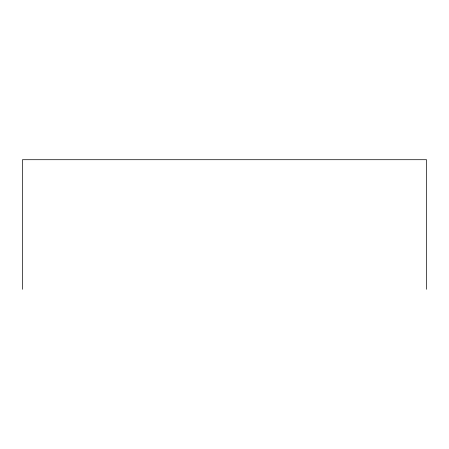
<?xml version="1.0" encoding="UTF-8"?>
<svg xmlns="http://www.w3.org/2000/svg" width="449" height="449" viewBox="0 0 449 449"><rect width="100%" height="100%" fill="white"/><g stroke="black" fill="none" stroke-linecap="round" stroke-linejoin="round"><path stroke-width="0.67" d="M426.55 289.291L426.55 159.709L22.45 159.709L22.45 289.291"/></g></svg>
